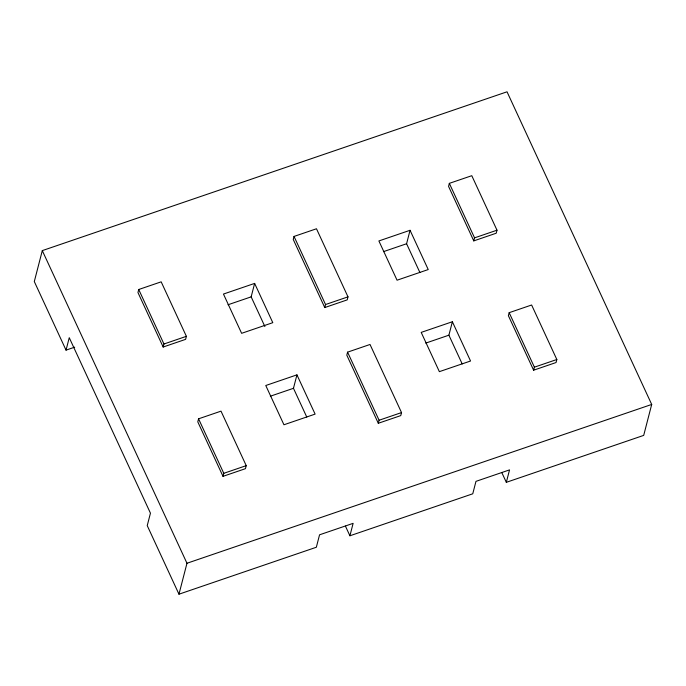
<?xml version="1.0" encoding="UTF-8"?>
<svg xmlns="http://www.w3.org/2000/svg" width="686" height="686" viewBox="0 0 686 686"><rect width="100%" height="100%" fill="white"/><g stroke="black" fill="none" stroke-linecap="round" stroke-linejoin="round"><path stroke-width="1.03" d="M501.843 472.654L506.328 482.327L643.7 435.387L651.7 404.448L507.031 91.804L42.3 250.613L34.3 281.552L66.036 350.134L74.697 347.167M66.036 350.134L69.252 337.692L150.448 513.171L147.233 525.613L178.969 594.196L316.34 547.248L319.556 534.806L353.127 523.341L349.911 535.783L472.757 493.8L475.973 481.358L509.544 469.884L506.328 482.327M138.726 289.501L137.946 292.528L163.165 347.03L185.606 339.356L186.386 336.329L161.176 281.835L138.726 289.501L163.945 344.003L163.165 347.03M198.563 418.82L197.782 421.847L223.001 476.341L245.442 468.675L246.231 465.648L221.012 411.146L198.563 418.82L223.782 473.314L223.001 476.341M264.89 326.545L251.153 296.858L254.635 283.404L223.456 294.054L241.626 333.319L272.796 322.669L254.635 283.404M178.969 594.196L186.969 563.257L42.3 250.613M294.037 236.43L293.248 239.457L324.761 307.56L347.21 299.885L347.991 296.858L316.478 228.764L294.037 236.43L325.541 304.533L324.761 307.56M306.762 417.037L293.471 388.302L296.944 374.856L265.774 385.506L283.944 424.771L315.114 414.112L296.944 374.856M347.579 352.15L346.799 355.177L378.303 423.271L400.753 415.605L401.533 412.578L370.02 344.475L347.579 352.15L379.084 420.244L378.303 423.271M419.875 272.471L406.584 243.744L410.057 230.29L378.886 240.949L397.057 280.205L428.227 269.555L410.057 230.29M449.339 183.359L448.558 186.386L473.777 240.889L496.218 233.214L496.998 230.187L471.788 175.693L449.339 183.359L474.558 237.862L473.777 240.889M462.192 363.923L448.893 335.188L452.374 321.743L421.204 332.393L439.366 371.658L470.545 361.007L452.374 321.743M509.175 312.679L508.395 315.706L533.614 370.2L556.054 362.534L556.835 359.507L531.624 305.004L509.175 312.679L534.394 367.173L533.614 370.2M228.026 304.764L251.153 296.858M383.448 251.651L406.584 243.744M163.945 344.003L186.386 336.329M474.558 237.862L496.998 230.187M325.541 304.533L347.991 296.858M270.344 396.208L293.471 388.302M425.766 343.094L448.893 335.188M223.782 473.314L246.231 465.648M379.084 420.244L401.533 412.578M534.394 367.173L556.835 359.507M186.969 563.257L651.7 404.448M345.427 526.102L349.911 535.783"/></g></svg>
